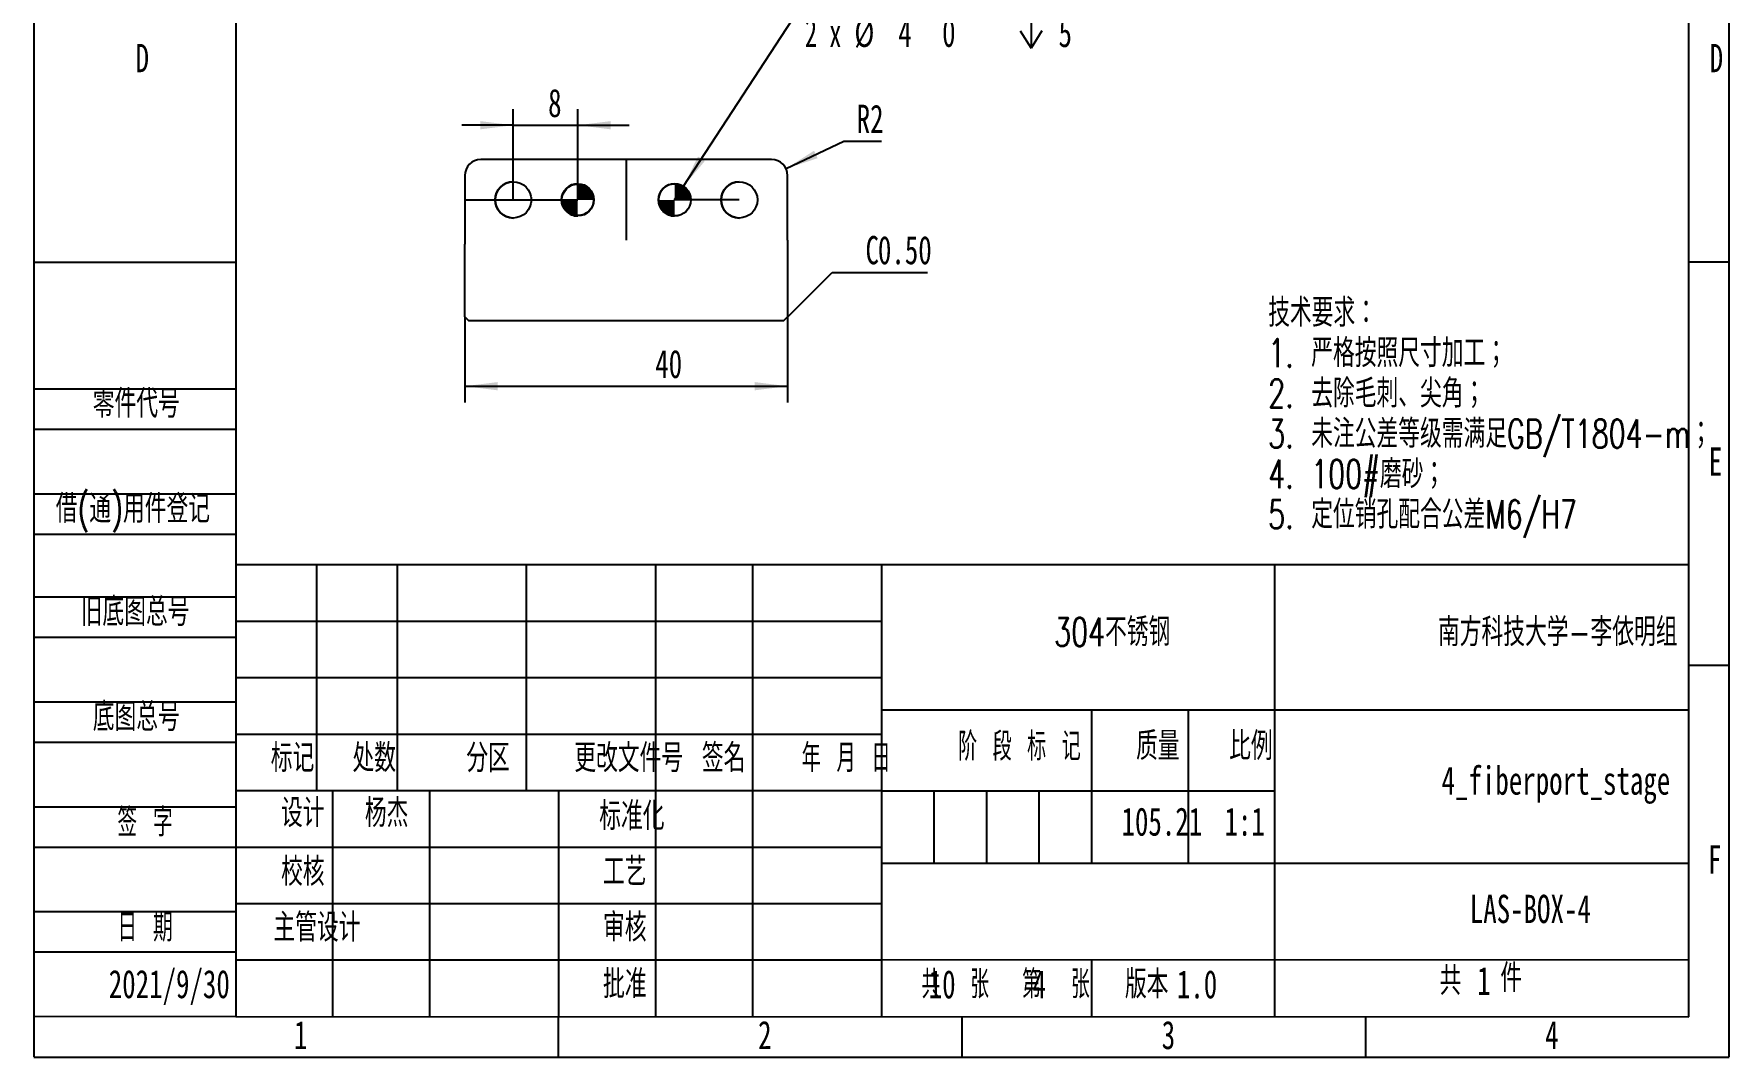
# Model space of a CAD drawing. Header units: millimetres. Extents: x 0 to 210, y 0 to 297.
# Drawn here: x 0 to 210, y 0 to 126.8 of the extents above; entities that cross this region are included whole.
import ezdxf

# ---------------------------------------------------------------- set-up
doc = ezdxf.new("R2010")
doc.units = ezdxf.units.MM
doc.linetypes.add('CENTERX2', pattern=[20.32, 12.7, -2.54, 2.54, -2.54])
doc.layers.add('图框', color=7, linetype='Continuous')
doc.layers.add('图纸格式', color=7, linetype='Continuous')
doc.styles.add('SLDTEXTSTYLE0', font='TXT', dxfattribs={"width": 0.7, "bigfont": 'bigfont'})
doc.styles.add('SLDTEXTSTYLE1', font='TXT', dxfattribs={"width": 0.62, "bigfont": 'bigfont'})
doc.styles.add('SLDTEXTSTYLE2', font='TXT', dxfattribs={"width": 0.614286, "bigfont": 'bigfont'})
doc.styles.add('SLDTEXTSTYLE3', font='TXT', dxfattribs={"width": 0.6, "bigfont": 'bigfont'})
doc.styles.add('SLDTEXTSTYLE4', font='TXT', dxfattribs={"width": 0.633333, "bigfont": 'bigfont'})
doc.styles.add('SLDTEXTSTYLE5', font='TXT', dxfattribs={"width": 0.7})
doc.styles.add('SLDTEXTSTYLE8', font='TXT', dxfattribs={"width": 0.633333})
doc.dimstyles.new('SLDDIMSTYLE1', dxfattribs={"dimtxt": 3.5, "dimasz": 4.08, "dimexe": 0, "dimexo": 0.0625, "dimgap": 0.875, "dimtad": 2, "dimrnd": 1e-09, "dimzin": 12, "dimdsep": 46, "dimtxsty": 'SLDTEXTSTYLE5', "dimsah": 1, "dimcen": 0.09, "dimadec": 0, "dimazin": 3, "dimtfac": 1, "dimtofl": 0, "dimtmove": 0, "dimatfit": 3, "dimfxl": 0, "dimfrac": 2, "dimtolj": 1, "dimtzin": 12, "dimarcsym": 0})
doc.dimstyles.new('SLDDIMSTYLE10', dxfattribs={"dimtxt": 3.5, "dimasz": 4.08, "dimexe": 0, "dimexo": 0.0625, "dimgap": 0.875, "dimtad": 0, "dimtih": 1, "dimtoh": 1, "dimdec": 6, "dimrnd": 1e-09, "dimzin": 12, "dimdsep": 46, "dimtxsty": 'SLDTEXTSTYLE5', "dimsah": 1, "dimcen": 0, "dimadec": 0, "dimazin": 3, "dimtol": 1, "dimtp": 0.012, "dimtfac": 1, "dimtdec": 3, "dimtofl": 0, "dimtmove": 0, "dimatfit": 3, "dimfxl": 0, "dimfrac": 2, "dimtolj": 1, "dimtzin": 0, "dimarcsym": 0})
doc.dimstyles.new('SLDDIMSTYLE2', dxfattribs={"dimtxt": 3.5, "dimasz": 4.08, "dimexe": 0, "dimexo": 0.0625, "dimgap": 0.875, "dimtad": 2, "dimrnd": 1e-09, "dimzin": 12, "dimdsep": 46, "dimtxsty": 'SLDTEXTSTYLE5', "dimsah": 1, "dimcen": 0.09, "dimadec": 0, "dimazin": 3, "dimtfac": 1, "dimtmove": 0, "dimatfit": 0, "dimfxl": 0, "dimfrac": 2, "dimtolj": 1, "dimtzin": 12, "dimarcsym": 0})
doc.dimstyles.new('SLDDIMSTYLE9', dxfattribs={"dimtxt": 3.5, "dimasz": 4.08, "dimexe": 0, "dimexo": 0.0625, "dimgap": 0.875, "dimtad": 0, "dimtih": 1, "dimtoh": 1, "dimrnd": 1e-09, "dimzin": 12, "dimdsep": 46, "dimtxsty": 'SLDTEXTSTYLE5', "dimsah": 1, "dimcen": 0, "dimadec": 0, "dimazin": 3, "dimtfac": 1, "dimtofl": 0, "dimtmove": 0, "dimatfit": 3, "dimfxl": 0, "dimfrac": 2, "dimtolj": 1, "dimtzin": 12, "dimarcsym": 0})

# ---------------------------------------------------------------- blocks, each defined once
blk = doc.blocks.new('SW_NOTE_0')
at = {"layer": '图纸格式', "color": 0, "char_height": 3.5, "attachment_point": 1, "style": 'SLDTEXTSTYLE0'}
for s, insert in [('技术要求：', (0, 4.51)), ('1. 严格按照尺寸加工；', (0, -0.49)), ('2. 去除毛刺、尖角；', (0, -5.49)), ('3. 未注公差等级需满足GB/T1804-m；', (0, -10.49)), ('4. 100#磨砂；', (0, -15.49)), ('5. 定位销孔配合公差M6/H7', (0, -20.49))]:
    blk.add_mtext(s, dxfattribs=dict(at, insert=insert))
blk = doc.blocks.new('_D_13')
at = {"layer": '图纸格式'}
for p, q in [((53.37, 91.7), (53.37, 81.11)), ((93.37, 91.7), (93.37, 81.11)), ((53.37, 83.11), (93.37, 83.11))]:
    blk.add_line(p, q, dxfattribs=at)
for points in [[(53.37, 83.11), (57.45, 82.6), (57.45, 83.62)], [(93.37, 83.11), (89.29, 83.62), (89.29, 82.6)]]:
    blk.add_solid(points, dxfattribs=at)
at = {"layer": '图纸格式', "insert": (76.97, 87.62), "char_height": 3.5, "attachment_point": 1, "style": 'SLDTEXTSTYLE5'}
blk.add_mtext('40', dxfattribs=at)
blk = doc.blocks.new('_D_14')
at = {"layer": '图纸格式'}
for p, q in [((93.18, 110.07), (100.33, 113.49)), ((100.33, 113.49), (104.99, 113.49))]:
    blk.add_line(p, q, dxfattribs=at)
blk.add_solid([(93.18, 110.07), (97.08, 111.37), (96.64, 112.29)], dxfattribs=at)
at = {"layer": '图纸格式', "insert": (101.92, 118), "char_height": 3.5, "attachment_point": 1, "style": 'SLDTEXTSTYLE5'}
blk.add_mtext('R2', dxfattribs=at)
blk = doc.blocks.new('_D_15')
at = {"layer": '图纸格式'}
for p, q in [((59.37, 106.2), (59.37, 117.45)), ((67.37, 106.2), (67.37, 117.45)), ((59.37, 115.45), (53.02, 115.45)), ((59.37, 115.45), (67.37, 115.45)), ((67.37, 115.45), (73.72, 115.45))]:
    blk.add_line(p, q, dxfattribs=at)
for points in [[(59.37, 115.45), (55.29, 115.96), (55.29, 114.94)], [(67.37, 115.45), (71.45, 114.94), (71.45, 115.96)]]:
    blk.add_solid(points, dxfattribs=at)
at = {"layer": '图纸格式', "insert": (63.7, 119.96), "char_height": 3.5, "attachment_point": 1, "style": 'SLDTEXTSTYLE5'}
blk.add_mtext('8', dxfattribs=at)
blk = doc.blocks.new('SW_CHAMFER_DIMENSION_1')
at = {"layer": '图纸格式', "color": 0}
for p, q in [((-9.64, -5.51), (-4.13, 0)), ((-4.13, 0), (7.68, 0))]:
    blk.add_line(p, q, dxfattribs=at)
at = {"layer": '图纸格式', "color": 0, "char_height": 3.5, "attachment_point": 1, "style": 'SLDTEXTSTYLE5'}
for s, insert in [('C', (0, 4.51)), ('0.50', (1.54, 4.51))]:
    blk.add_mtext(s, dxfattribs=dict(at, insert=insert))
blk = doc.blocks.new('SW_SYMBOL_HOLE_DEPTH')
at = {"layer": '图纸格式', "color": 0}
for p, q in [((0, 875), (800, 875)), ((100, 555), (400, 75)), ((400, 875), (400, 75)), ((700, 555), (400, 75))]:
    blk.add_line(p, q, dxfattribs=at)
blk = doc.blocks.new('_D_16')
at = {"layer": '图纸格式'}
for p, q in [((80.47, 107.88), (93.93, 128.53)), ((93.93, 128.53), (128.68, 128.53)), ((79.37, 106.2), (80.47, 107.88))]:
    blk.add_line(p, q, dxfattribs=at)
blk.add_solid([(80.47, 107.88), (83.12, 111.02), (82.27, 111.57)], dxfattribs=at)
at = {"layer": '图纸格式', "xscale": 0.004511737089201878, "yscale": 0.004511737089201878, "zscale": 0.004511737089201878}
blk.add_blockref('SW_SYMBOL_HOLE_DEPTH', (121.72, 124.65), dxfattribs=at)
at = {"layer": '图纸格式', "char_height": 3.5, "attachment_point": 1}
for s, insert, style in [('+', (110.36, 133.01), 'SLDTEXTSTYLE5'), ('0.012', (112.51, 133.01), 'SLDTEXTSTYLE5'), ('2 x', (95.51, 128.64), 'SLDTEXTSTYLE8'), ('%%c', (101.64, 128.66), 'SLDTEXTSTYLE5'), ('4', (107.07, 128.64), 'SLDTEXTSTYLE5'), ('0', (112.51, 128.66), 'SLDTEXTSTYLE5'), ('5', (126.93, 128.64), 'SLDTEXTSTYLE5')]:
    blk.add_mtext(s, dxfattribs=dict(at, insert=insert, style=style))
blk = doc.blocks.new('SW_DOWELSYMBOL_0')
at = {"linetype": 'Continuous', "lineweight": 18}
h = blk.add_hatch(color=0, dxfattribs=at)
edge = h.paths.add_edge_path(flags=0)
edge.add_arc((0, 0), 1.96, 180, 270)
edge.add_line((0, -1.96), (0, 0))
edge.add_line((0, 0), (-1.96, 0))
h = blk.add_hatch(color=0, dxfattribs=at)
edge = h.paths.add_edge_path(flags=0)
edge.add_arc((0, 0), 1.96, 0, 90)
edge.add_line((0, 1.96), (0, 0))
edge.add_line((0, 0), (1.96, 0))
at = {"layer": '图纸格式', "color": 0}
blk.add_circle((0, 0), 1.96, dxfattribs=at)
blk = doc.blocks.new('SW_DOWELSYMBOL_1')
at = {"linetype": 'Continuous', "lineweight": 18}
h = blk.add_hatch(color=0, dxfattribs=at)
edge = h.paths.add_edge_path(flags=0)
edge.add_arc((0, 0), 2.01, 180, 270)
edge.add_line((0, -2.01), (0, 0))
edge.add_line((0, 0), (-2.01, 0))
h = blk.add_hatch(color=0, dxfattribs=at)
edge = h.paths.add_edge_path(flags=0)
edge.add_arc((0, 0), 2.01, 0, 90)
edge.add_line((0, 2.01), (0, 0))
edge.add_line((0, 0), (2.01, 0))
at = {"layer": '图纸格式', "color": 0}
blk.add_circle((0, 0), 2.01, dxfattribs=at)

msp = doc.modelspace()

# ---------------------------------------------------------------- linework, layer by layer
at = {"color": 7, "linetype": 'Continuous', "lineweight": 25}
for p, q in [((53.3737175, 109.2034338), (53.3737175, 100.7034338)), ((91.3737175, 111.2034338), (55.3737175, 111.2034338)), ((91.3737175, 111.2034338), (91.3741714, 111.2034338)), ((93.3737175, 101.2034338), (93.3737175, 109.2034338)), ((93.3741714, 109.2034338), (93.3737175, 109.2034338)), ((93.3741714, 101.2034338), (93.3741714, 109.2034338)), ((93.3737175, 101.2034338), (93.3737175, 91.7034338)), ((93.3741714, 101.2034338), (93.3737175, 101.2034338)), ((53.3737175, 91.7034338), (53.3737175, 100.7034338)), ((53.3737175, 91.7034338), (53.8737175, 91.2034338)), ((92.8737175, 91.2034338), (53.8737175, 91.2034338)), ((92.8737175, 91.2034338), (93.3737175, 91.7034338))]:
    msp.add_line(p, q, dxfattribs=at)
at = {"color": 7, "linetype": 'CENTERX2'}
for p, q in [((73.3742016, 111.2034338), (73.3739596, 101.2034338)), ((53.3742016, 106.2034338), (59.3742016, 106.2034338)), ((59.3737175, 106.2034338), (67.3737175, 106.2034338)), ((87.3734754, 106.202756), (79.3734754, 106.202756))]:
    msp.add_line(p, q, dxfattribs=at)
at = {"color": 7, "linetype": 'Continuous', "lineweight": 25}
for centre, radius in [((59.3737175, 106.2034338), 2.25), ((67.3737175, 106.2034338), 2), ((79.3734754, 106.202756), 2), ((87.3734754, 106.202756), 2.25)]:
    msp.add_circle(centre, radius, dxfattribs=at)
for centre, radius, start, end in [((55.3737175, 109.2034338), 2, 90, 179.996532399), ((91.3737175, 109.2034338), 2, 0.003467601, 90), ((91.3741714, 109.2034338), 2, 0.003467601, 90), ((59.3739232, 106.2034338), 2.25, 90, 270), ((67.3740201, 106.2034338), 2, 90.000000003, 179.996532399), ((79.373778, 106.202756), 2, 90.000000003, 179.996532399), ((87.3736812, 106.202756), 2.25, 90, 270), ((67.3740201, 106.2034338), 2, 179.996532399, 270.000000003), ((79.373778, 106.202756), 2, 179.996532399, 270.000000003)]:
    msp.add_arc(centre, radius, start, end, dxfattribs=at)
at = {"layer": '图框'}
for p, q in [((0, 297), (0, 0)), ((210, 0), (210, 297)), ((0, 98.5), (25, 98.5)), ((210, 98.5), (205, 98.5)), ((0, 82.7905937), (25, 82.7905937)), ((0, 77.7905937), (25, 77.7905937)), ((0, 69.7905937), (25, 69.7905937)), ((0, 64.7905937), (25, 64.7905937)), ((25.0132567, 61.0216466), (24.9981028, 5.0216486)), ((0, 57), (25, 57)), ((25, 54), (105, 54)), ((0, 52), (25, 52)), ((210, 48.5), (205, 48.5)), ((25, 47), (105, 47)), ((0, 44), (25, 44)), ((0, 39), (25, 39)), ((111.5, 33), (111.5, 24)), ((118, 33), (118, 24)), ((124.5, 33), (124.5, 24)), ((0, 31), (25, 31)), ((0, 26), (25, 26)), ((0, 18), (25, 18)), ((0, 13), (25, 13)), ((-0.0018962, 5.0284138), (24.9981028, 5.0216486)), ((64.9999923, -0.0284139), (64.9999923, 4.9715861)), ((153.6900128, 4.9971558), (153.6900128, 4.986824)), ((165, -0.0284139), (165, 4.9837635)), ((-0.0000077, -0.0284139), (209.9999923, -0.0284139))]:
    msp.add_line(p, q, dxfattribs=at)
at = {"layer": '图框', "lineweight": 25}
for p, q in [((25, 292), (25, 5)), ((205, 4.9729393), (205, 292)), ((25, 61), (205, 61)), ((35, 61), (35, 33)), ((45, 61), (45, 33)), ((61, 61), (61, 33)), ((77, 61), (77, 5)), ((89, 61), (89, 5)), ((105, 61), (105, 4.9999997)), ((153.6900128, 60.9868322), (153.6900128, 4.9971558)), ((105, 43), (205, 43)), ((131, 43), (131, 24)), ((143, 43), (143, 24)), ((25, 40), (105, 40)), ((25, 33), (105, 33)), ((37, 33), (37, 5)), ((49, 33), (49, 5)), ((64.9999923, 32.9715861), (64.9999923, 4.9715861)), ((105.013297, 32.9868281), (153.6900128, 32.9868281)), ((25, 26), (105, 26)), ((105, 24), (205, 24)), ((25, 19), (105, 19)), ((24.9999971, 12.0216484), (105, 12.0216484)), ((105, 12.0216484), (205, 12.0487089)), ((131, 12.0286841), (131, 4.992964)), ((24.9981028, 5.0216486), (205, 4.9729393)), ((114.9990514, -0.0284139), (114.9990514, 4.997294))]:
    msp.add_line(p, q, dxfattribs=at)
at = {"layer": '图纸格式'}
for centre, radius in [((67.3740928, 106.2034338), 1.9565349), ((79.3738507, 106.202756), 2.0129564)]:
    msp.add_circle(centre, radius, dxfattribs=at)

# ---------------------------------------------------------------- block references
for name, p in [('SW_DOWELSYMBOL_0', (67.3740928, 106.2034338)), ('SW_DOWELSYMBOL_1', (79.3738507, 106.202756)), ('SW_CHAMFER_DIMENSION_1', (103.0157311, 97.2147477)), ('SW_NOTE_0', (152.9007982, 89.4657429))]:
    msp.add_blockref(name, p, dxfattribs=at)

# ---------------------------------------------------------------- texts
at = {"layer": '图框', "char_height": 3.5}
for s, insert, attachment_point, style in [('D', (13.4296875, 125.5206978), 2, 'SLDTEXTSTYLE5'), ('D', (208.4296875, 125.5206978), 2, 'SLDTEXTSTYLE5'), ('零件代号', (7.2921167, 82.703292), 1, 'SLDTEXTSTYLE0'), ('E', (208.3178819, 75.5206978), 2, 'SLDTEXTSTYLE5'), ('借(通)用件登记', (2.7046163, 69.6777326), 1, 'SLDTEXTSTYLE0'), ('旧底图总号', (5.7921164, 56.9053), 1, 'SLDTEXTSTYLE0'), ('304不锈钢', (133.586409, 54.3990526), 2, 'SLDTEXTSTYLE0'), ('南方科技大学-李依明组', (188.7790183, 54.3990529), 2, 'SLDTEXTSTYLE0'), ('底图总号', (7.2921167, 43.8852641), 1, 'SLDTEXTSTYLE0'), ('阶 段 标 记', (122.0830501, 40.2162471), 2, 'SLDTEXTSTYLE2'), ('质量', (139.226661, 40.2861817), 2, 'SLDTEXTSTYLE0'), ('比例', (150.7591423, 40.2861817), 2, 'SLDTEXTSTYLE0'), ('标记', (32.0401075, 38.7885598), 2, 'SLDTEXTSTYLE0'), ('处数', (42.160637, 38.7885598), 2, 'SLDTEXTSTYLE0'), ('分区', (56.2599008, 38.7885598), 2, 'SLDTEXTSTYLE0'), ('更改文件号', (73.6804743, 38.7885598), 2, 'SLDTEXTSTYLE0'), ('签名', (85.4411077, 38.7885598), 2, 'SLDTEXTSTYLE0'), ('年 月 日', (100.6172965, 38.7885598), 2, 'SLDTEXTSTYLE1'), ('4_fiberport_stage', (188.5444704, 35.9934112), 2, 'SLDTEXTSTYLE5'), ('设计', (33.310827, 31.9727612), 2, 'SLDTEXTSTYLE0'), ('杨杰', (43.691887, 31.9727615), 2, 'SLDTEXTSTYLE0'), ('标准化', (74.0740412, 31.5920386), 2, 'SLDTEXTSTYLE0'), ('签 字', (13.7674931, 30.806994), 2, 'SLDTEXTSTYLE4'), ('105.21', (139.7300409, 30.9083536), 2, 'SLDTEXTSTYLE5'), ('1:1', (149.9862256, 30.9083536), 2, 'SLDTEXTSTYLE5'), ('F', (208.2243055, 26.2109606), 2, 'SLDTEXTSTYLE5'), ('校核', (33.310827, 24.7021677), 2, 'SLDTEXTSTYLE0'), ('工艺', (73.1966105, 24.7021677), 2, 'SLDTEXTSTYLE0'), ('LAS-BOX-4', (185.3774556, 20.0842047), 2, 'SLDTEXTSTYLE5'), ('日 期', (13.7674931, 17.7869982), 2, 'SLDTEXTSTYLE4'), ('主管设计', (35.0608271, 17.7879105), 2, 'SLDTEXTSTYLE0'), ('审核', (73.1966105, 17.7973832), 2, 'SLDTEXTSTYLE0'), ('2021/9/30', (16.7685052, 10.7783984), 2, 'SLDTEXTSTYLE5'), ('批准', (73.199041, 10.7783982), 2, 'SLDTEXTSTYLE0'), ('共  张', (114.1366995, 10.7483197), 2, 'SLDTEXTSTYLE3'), ('10', (110.8485013, 10.74832), 1, 'SLDTEXTSTYLE5'), ('第  张', (126.6114846, 10.7483197), 2, 'SLDTEXTSTYLE3'), ('4', (123.7235415, 10.74832), 1, 'SLDTEXTSTYLE5'), ('版本', (137.8522733, 10.7483197), 2, 'SLDTEXTSTYLE0'), ('1.0', (141.5890189, 10.74832), 1, 'SLDTEXTSTYLE5'), ('共', (174.1281658, 11.166375), 1, 'SLDTEXTSTYLE0'), ('件', (181.6600274, 11.5221609), 1, 'SLDTEXTSTYLE0'), ('1', (33.0444444, 4.4609606), 2, 'SLDTEXTSTYLE5'), ('2', (90.5444444, 4.4609606), 2, 'SLDTEXTSTYLE5'), ('3', (140.5444444, 4.4609606), 2, 'SLDTEXTSTYLE5'), ('4', (188.0444444, 4.4609606), 2, 'SLDTEXTSTYLE5')]:
    msp.add_mtext(s, dxfattribs=dict(at, insert=insert, attachment_point=attachment_point, style=style))
at = {"layer": '图纸格式', "insert": (178.7928506, 11.166375), "char_height": 3.5, "attachment_point": 1, "style": 'SLDTEXTSTYLE5'}
msp.add_mtext('1', dxfattribs=at)

# ---------------------------------------------------------------- dimensions: what is measured, and where the dimension line sits
at = {"layer": '图纸格式'}
dim = msp.add_radius_dim(center=(79.3734754, 106.202756), mpoint=(80.4656752, 107.8781961), text='2 x %%c<> {\\fGDT;x} 5\\P', dimstyle='SLDDIMSTYLE10', override={"dimpost": '<>'}, dxfattribs=at)
dim.commit()
dim.dimension.update_dxf_attribs({"geometry": '_D_16', "text_midpoint": (112.0985748, 128.4931382), "dimtype": 164})
for base, p1, p2, dimstyle, picture, middle in [((67.3737175, 115.4503808), (59.3737175, 106.2034338), (67.3737175, 106.2034338), 'SLDDIMSTYLE2', '_D_15', (64.4660945, 115.4503808)), ((93.3737175, 83.1097528), (53.3737175, 91.7034338), (93.3737175, 91.7034338), 'SLDDIMSTYLE1', '_D_13', (78.5097608, 83.1097528))]:
    dim = msp.add_linear_dim(base=base, p1=p1, p2=p2, dimstyle=dimstyle, dxfattribs=at)
    dim.commit()
    dim.dimension.update_dxf_attribs({"geometry": picture, "text_midpoint": middle, "dimtype": 160})
dim = msp.add_radius_dim(center=(91.3737175, 109.2034338), mpoint=(93.1777071, 110.0669275), dimstyle='SLDDIMSTYLE9', dxfattribs=at)
dim.commit()
dim.dimension.update_dxf_attribs({"geometry": '_D_14', "text_midpoint": (103.4526957, 115.6567783), "dimtype": 164})

doc.saveas('drawing.dxf')
